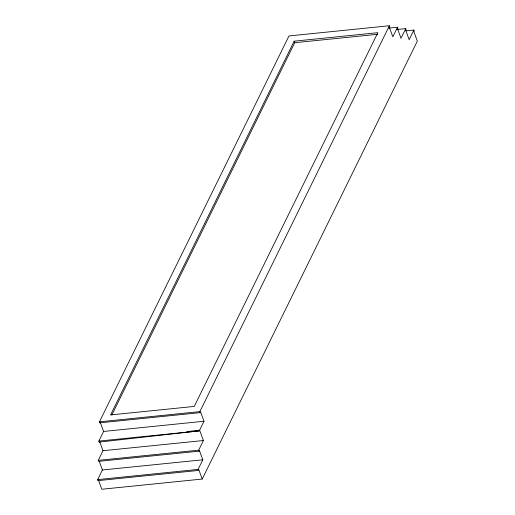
<?xml version="1.0" encoding="UTF-8"?>
<svg xmlns="http://www.w3.org/2000/svg" width="515" height="515" viewBox="0 0 515 515"><rect width="100%" height="100%" fill="white"/><g stroke="black" fill="none" stroke-linecap="round" stroke-linejoin="round"><path stroke-width="0.77" d="M100.438 422.841L103.586 431.454L98.861 441.085L99.234 442.102L199.266 430.888L203.998 421.257L200.586 411.929L200.232 412.644L99.826 422.841L99.453 421.817L288.979 35.947L389.392 25.75L389.765 26.774L389.411 27.488L392.829 36.81L397.554 27.186L388.793 28.074M99.826 422.841L100.174 422.126M294.149 41.181L110.577 414.923L194.271 406.425L377.843 32.683L294.149 41.181L294.709 42.713L111.845 415.013M99.234 442.102L99.582 441.394L102.994 450.715L98.268 460.346L98.642 461.369L199.048 451.172L199.402 450.464L202.813 459.792L198.082 469.416L198.462 470.44L98.05 480.637L97.676 479.613L102.401 469.983L99.253 461.376M98.05 480.637L98.397 479.922L101.809 489.25L202.221 479.053L417.324 41.11L413.912 31.782L414.266 31.074L413.893 30.05L405.923 30.861M200.232 412.644L199.859 411.62L389.392 25.75M199.048 451.172L198.674 450.155L203.406 440.525L199.62 430.173L186.913 431.596M396.956 29.503L405.723 28.615L400.992 38.245L397.58 28.917L397.928 28.203L397.554 27.186M413.893 30.05L409.161 39.681L405.749 30.353L406.097 29.638L405.723 28.615M198.462 470.44L198.809 469.725L202.221 479.053M294.709 42.713L377.611 34.299M99.453 421.817L199.859 411.62M103.586 431.454L203.998 421.257M98.861 441.085L199.266 430.888M102.994 450.715L203.406 440.525M98.268 460.346L198.674 450.155M102.401 469.983L202.813 459.792M97.676 479.613L198.082 469.416"/></g></svg>
